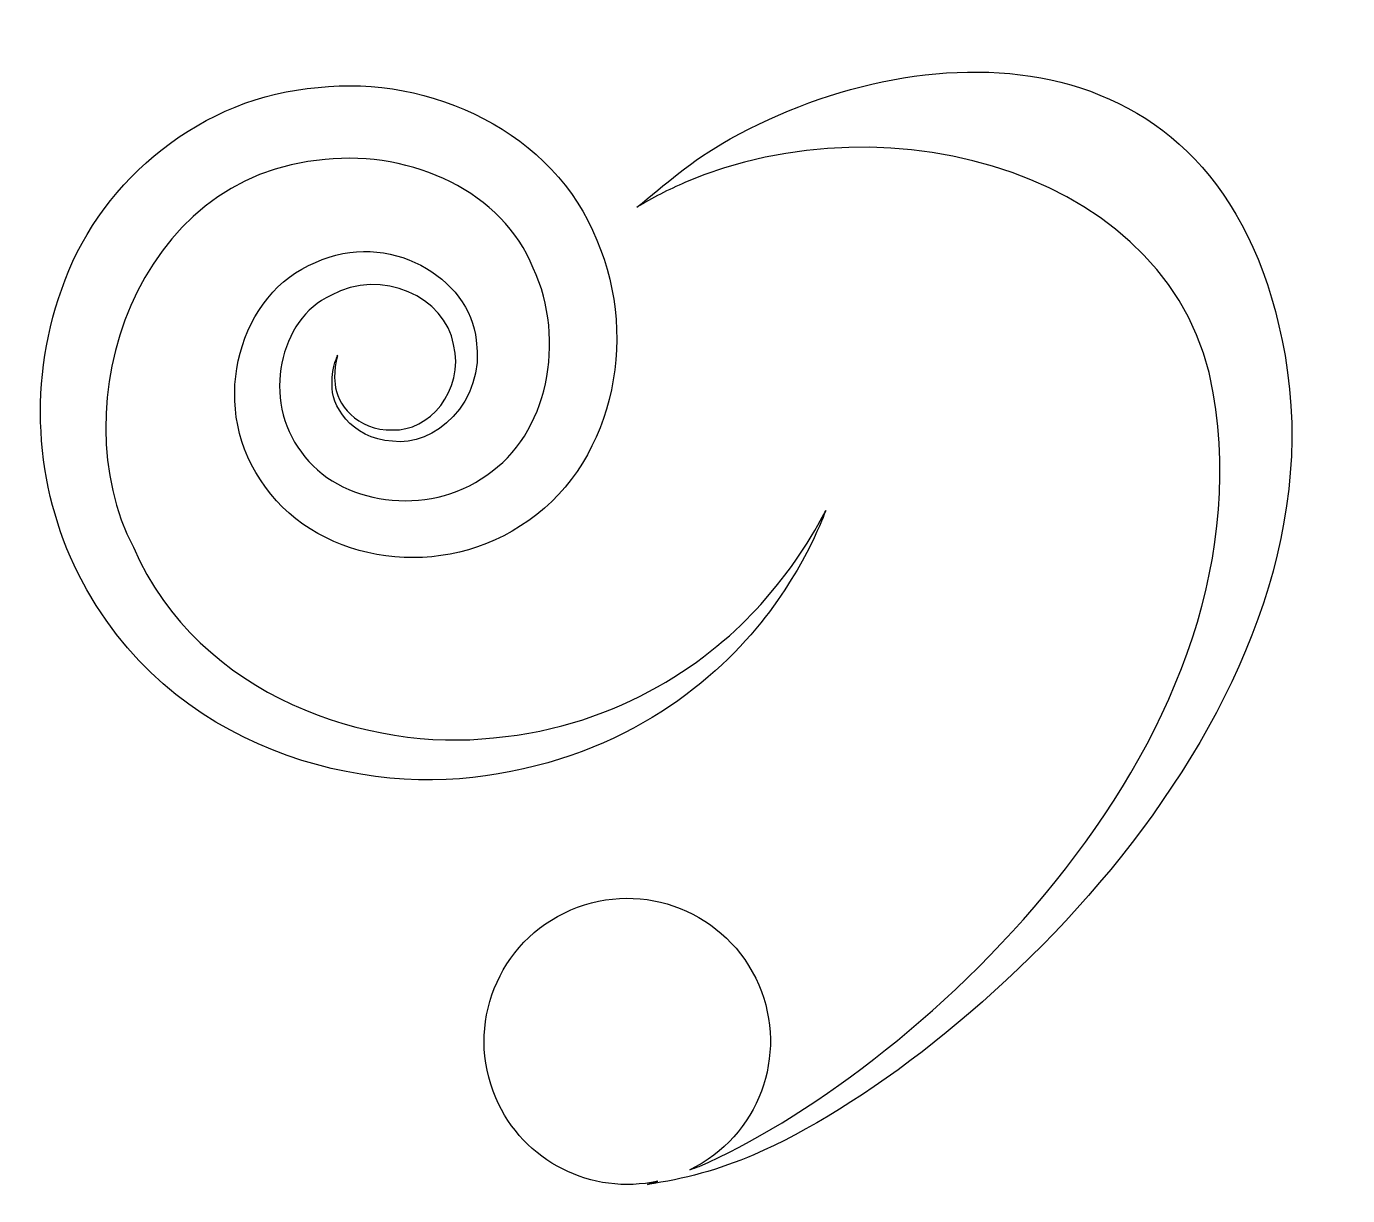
# Model space of a CAD drawing. Header units: centimetres. Extents: x -9.1 to 9.7, y -8.1 to 8.6.
import ezdxf

# ---------------------------------------------------------------- set-up
doc = ezdxf.new("R2010")
doc.units = ezdxf.units.CM
doc.header["$MEASUREMENT"] = 0
doc.layers.add('Camada 1', color=7, linetype='Continuous')

msp = doc.modelspace()

# ---------------------------------------------------------------- linework, layer by layer
at = {"layer": 'Camada 1'}
for points, knots in [([(8.83129, 3.89139), (8.01299, 8.5888), (3.75896, 8.56321), (0.91427, 6.98275), (0.91427, 6.98275), (0.33608, 6.66155), (-0.01497, 6.32978), (-0.41801, 6.00784), (-0.41801, 6.00784), (-0.19817, 6.13984), (0.03168, 6.25978), (0.27382, 6.36392), (0.27382, 6.36392), (3.18328, 7.61537), (7.28345, 6.48536), (7.80817, 3.36188), (7.80817, 3.36188), (8.67169, -1.77998), (3.37825, -6.42744), (0.46858, -7.67918), (0.46858, -7.67918), (0.42593, -7.69749), (0.38251, -7.71204), (0.33983, -7.72911), (0.33983, -7.72911), (1.31376, -7.25458), (1.75416, -6.09473), (1.3213, -5.08894), (1.3213, -5.08894), (0.87561, -4.05281), (-0.32592, -3.57399), (-1.36205, -4.01968), (-1.36205, -4.01968), (-2.39821, -4.46534), (-2.877, -5.66687), (-2.43134, -6.70327), (-2.43134, -6.70327), (-2.03812, -7.61696), (-1.05744, -8.09625), (-0.12015, -7.89101), (-0.12015, -7.89101), (-0.16857, -7.90604), (-0.21701, -7.92313), (-0.2657, -7.93668), (-0.2657, -7.93668), (0.24548, -7.86543), (0.75541, -7.72689), (1.25253, -7.51308), (1.25253, -7.51308), (4.24177, -6.22718), (9.72391, -1.23264), (8.83129, 3.89139)], [0, 0, 0, 0, 0.07142857, 0.07142857, 0.07142857, 0.07142857, 0.14285714, 0.14285714, 0.14285714, 0.14285714, 0.21428571, 0.21428571, 0.21428571, 0.21428571, 0.28571429, 0.28571429, 0.28571429, 0.28571429, 0.35714286, 0.35714286, 0.35714286, 0.35714286, 0.42857143, 0.42857143, 0.42857143, 0.42857143, 0.5, 0.5, 0.5, 0.5, 0.57142857, 0.57142857, 0.57142857, 0.57142857, 0.64285714, 0.64285714, 0.64285714, 0.64285714, 0.71428571, 0.71428571, 0.71428571, 0.71428571, 0.78571429, 0.78571429, 0.78571429, 0.78571429, 0.85714286, 0.85714286, 0.85714286, 0.85714286, 1, 1, 1, 1]), ([(1.47484, 0.23662), (2.11251, 1.10739), (2.26407, 1.69185), (2.28264, 1.68029), (2.28264, 1.68029), (2.26608, 1.69333), (2.0465, 1.1267), (1.35038, 0.33975), (1.35038, 0.33975), (0.6668, -0.42487), (-0.62958, -1.40055), (-2.46372, -1.5639), (-2.46372, -1.5639), (-4.21984, -1.76393), (-6.6575, -1.00055), (-7.6033, 1.15607), (-7.6033, 1.15607), (-8.65375, 3.18119), (-7.56115, 6.48311), (-4.86674, 6.68838), (-4.86674, 6.68838), (-3.62256, 6.82165), (-2.3292, 6.22038), (-1.89581, 5.14081), (-1.89581, 5.14081), (-1.41877, 4.10944), (-1.69229, 2.75609), (-2.56058, 2.18594), (-2.56058, 2.18594), (-3.40074, 1.57287), (-4.68532, 1.76361), (-5.20504, 2.51291), (-5.20504, 2.51291), (-5.77643, 3.25496), (-5.51672, 4.41706), (-4.78697, 4.75007), (-4.78697, 4.75007), (-4.05897, 5.15308), (-3.14856, 4.71869), (-3.03363, 4.0512), (-3.03363, 4.0512), (-2.87226, 3.37842), (-3.39624, 2.80626), (-3.90189, 2.8311), (-3.90189, 2.8311), (-4.41709, 2.81253), (-4.71345, 3.21755), (-4.72197, 3.48229), (-4.72197, 3.48229), (-4.75888, 3.74804), (-4.67506, 3.8966), (-4.69337, 3.8961), (-4.69337, 3.8961), (-4.67429, 3.89486), (-4.77494, 3.76034), (-4.76613, 3.47703), (-4.76613, 3.47703), (-4.78973, 3.203), (-4.50541, 2.70463), (-3.90589, 2.6695), (-3.90589, 2.6695), (-3.32397, 2.57488), (-2.56961, 3.22986), (-2.71214, 4.11016), (-2.71214, 4.11016), (-2.79244, 4.99752), (-3.97338, 5.70719), (-5.00552, 5.2181), (-5.00552, 5.2181), (-6.07505, 4.79826), (-6.53878, 3.22912), (-5.79099, 2.11866), (-5.79099, 2.11866), (-5.06249, 0.97185), (-3.32571, 0.64588), (-2.07751, 1.46019), (-2.07751, 1.46019), (-0.77838, 2.27476), (-0.36656, 4.09711), (-0.99142, 5.54028), (-0.99142, 5.54028), (-1.58792, 7.06502), (-3.36611, 7.90769), (-4.96739, 7.71648), (-4.96739, 7.71648), (-6.61432, 7.59531), (-8.04773, 6.40009), (-8.57446, 4.97271), (-8.57446, 4.97271), (-9.12929, 3.56642), (-9.00406, 2.00178), (-8.39126, 0.78319), (-8.39126, 0.78319), (-7.11671, -1.77493), (-4.26373, -2.42713), (-2.39821, -2.07606), (-2.39821, -2.07606), (-0.4155, -1.75739), (0.84775, -0.60603), (1.47484, 0.23662)], [0, 0, 0, 0, 0.03846154, 0.03846154, 0.03846154, 0.03846154, 0.07692308, 0.07692308, 0.07692308, 0.07692308, 0.11538462, 0.11538462, 0.11538462, 0.11538462, 0.15384615, 0.15384615, 0.15384615, 0.15384615, 0.19230769, 0.19230769, 0.19230769, 0.19230769, 0.23076923, 0.23076923, 0.23076923, 0.23076923, 0.26923077, 0.26923077, 0.26923077, 0.26923077, 0.30769231, 0.30769231, 0.30769231, 0.30769231, 0.34615385, 0.34615385, 0.34615385, 0.34615385, 0.38461538, 0.38461538, 0.38461538, 0.38461538, 0.42307692, 0.42307692, 0.42307692, 0.42307692, 0.46153846, 0.46153846, 0.46153846, 0.46153846, 0.5, 0.5, 0.5, 0.5, 0.53846154, 0.53846154, 0.53846154, 0.53846154, 0.57692308, 0.57692308, 0.57692308, 0.57692308, 0.61538462, 0.61538462, 0.61538462, 0.61538462, 0.65384615, 0.65384615, 0.65384615, 0.65384615, 0.69230769, 0.69230769, 0.69230769, 0.69230769, 0.73076923, 0.73076923, 0.73076923, 0.73076923, 0.76923077, 0.76923077, 0.76923077, 0.76923077, 0.80769231, 0.80769231, 0.80769231, 0.80769231, 0.84615385, 0.84615385, 0.84615385, 0.84615385, 0.88461538, 0.88461538, 0.88461538, 0.88461538, 0.92307692, 0.92307692, 0.92307692, 0.92307692, 1, 1, 1, 1])]:
    msp.add_open_spline(points, degree=3, knots=knots, dxfattribs=at)

doc.saveas('drawing.dxf')
